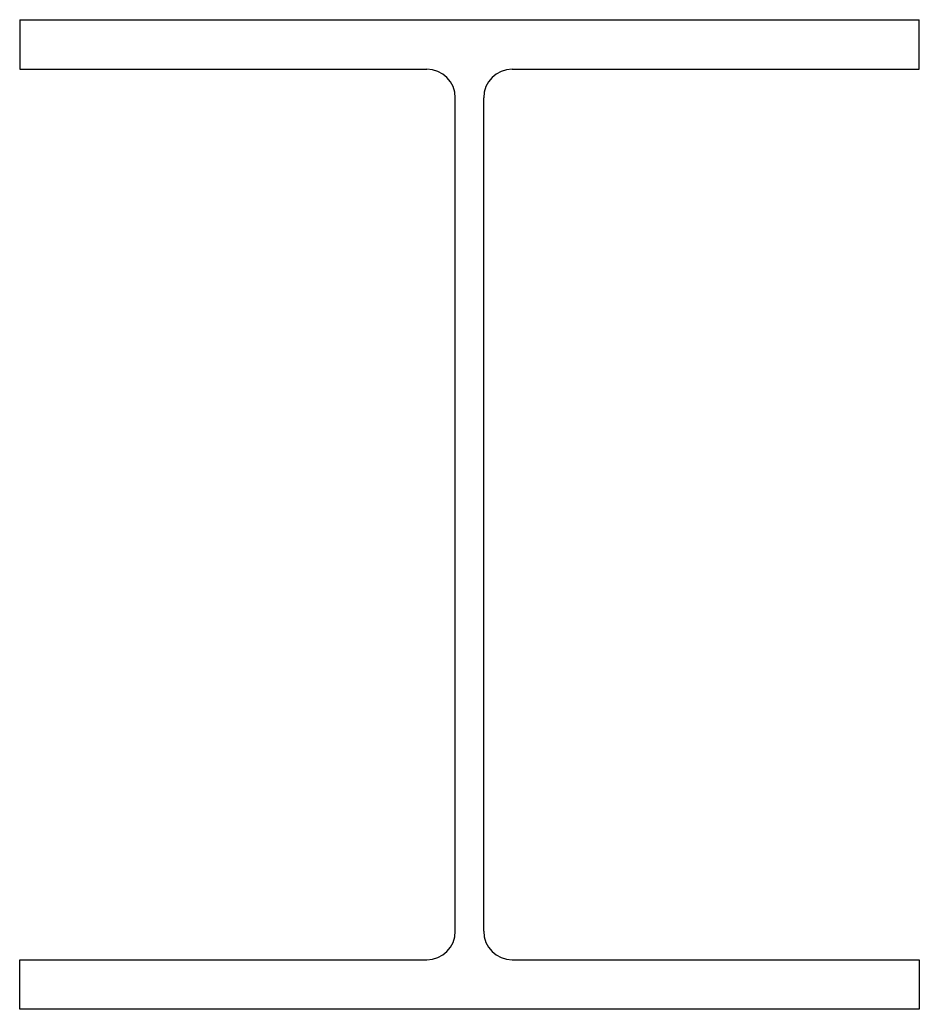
# Model space of a CAD drawing. Extents: x -150 to 150, y 0 to 330.
import ezdxf

# ---------------------------------------------------------------- set-up
doc = ezdxf.new("R2010")
doc.units = 0

msp = doc.modelspace()

# ---------------------------------------------------------------- linework, layer by layer
for p, q in [((-150, 330), (-150, 313.5)), ((-150, 330), (150, 330)), ((150, 313.5), (150, 330)), ((-150, 313.5), (-14.25, 313.5)), ((14.25, 313.5), (150, 313.5)), ((-4.75, 26), (-4.75, 304)), ((4.75, 26), (4.75, 304)), ((-150, 0), (-150, 16.5)), ((-150, 16.5), (-14.25, 16.5)), ((14.25, 16.5), (150, 16.5)), ((150, 16.5), (150, 0)), ((150, 0), (-150, 0))]:
    msp.add_line(p, q)
for centre, start, end in [((-14.25, 304), 0, 90), ((14.25, 304), 90, 180), ((-14.25, 26), 270, 0), ((14.25, 26), 180, 270)]:
    msp.add_arc(centre, 9.5, start, end)

doc.saveas('drawing.dxf')
